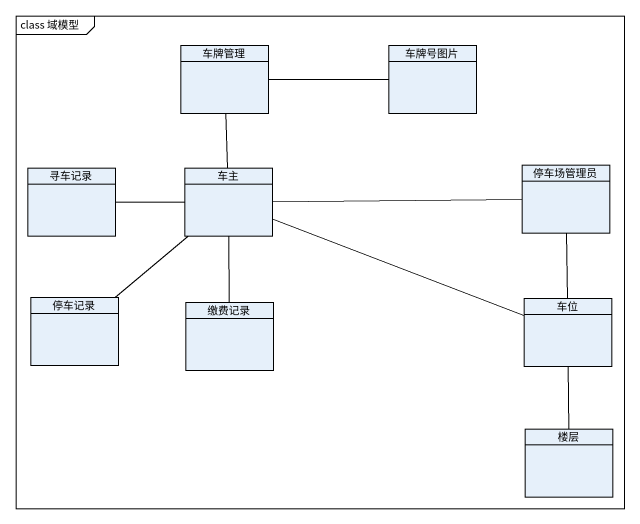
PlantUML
@startuml
mainframe class 域模型
hide circle
hide empty members
class 车牌管理
class 车牌号图片
class 寻车记录
class 车主
class 停车场管理员
class 停车记录
class 缴费记录
class 车位
class 楼层
车牌号图片 -left- 车牌管理
车主 -up- 车牌管理
车主 -left- 寻车记录
停车场管理员 -left- 车主
停车场管理员 -- 车位
停车记录 -up- 车主
缴费记录 -up- 车主
车位 -left- 车主
楼层 -up- 车位
@enduml
